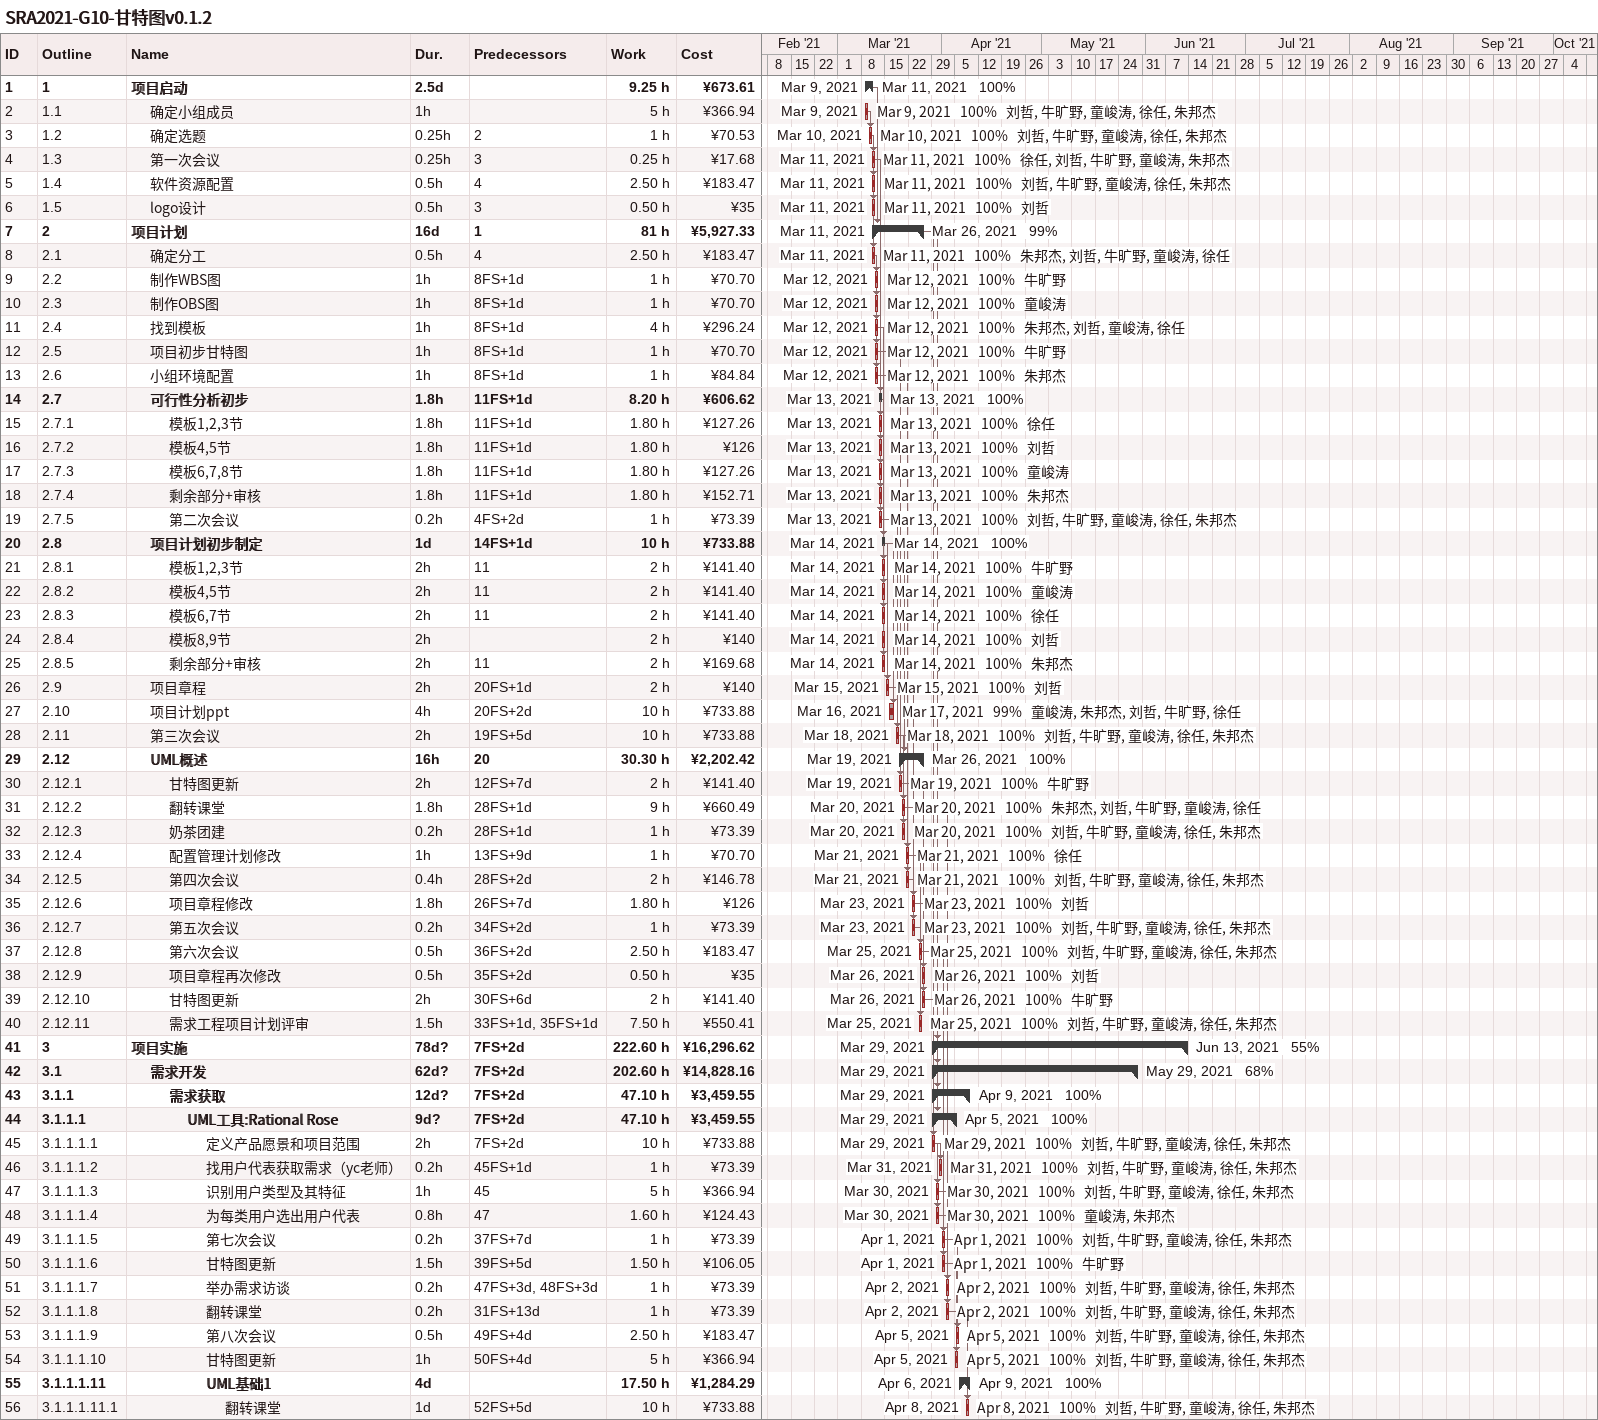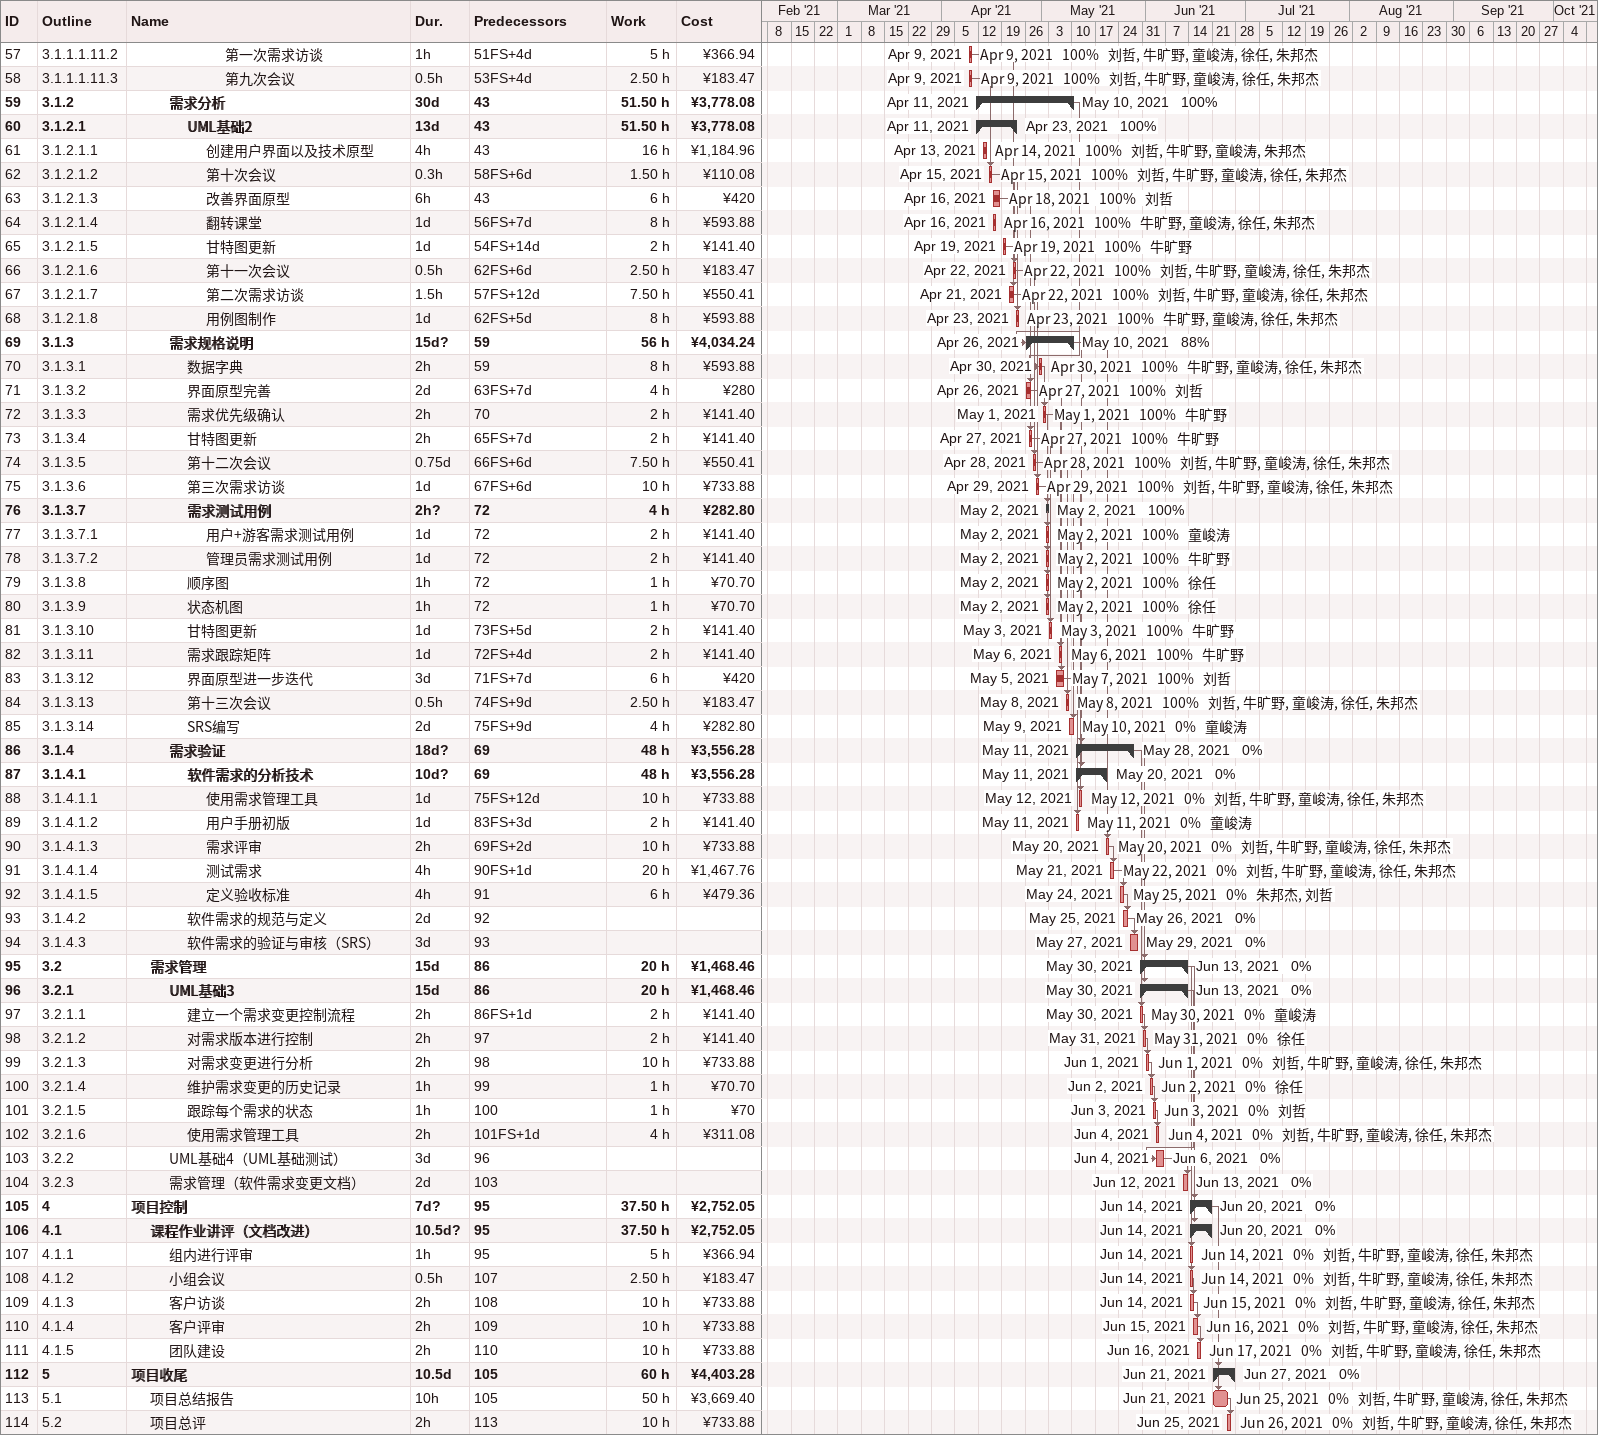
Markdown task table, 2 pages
SRA2021-G10-甘特图v0.1.2

| ID | WBS | Task | Duration | Start | Finish | Predecessors | Resources | % complete | Work (h) | Cost (¥) |
|---|---|---|---|---|---|---|---|---|---|---|
| 1 | 1 | **项目启动** | 2.5d | 2021-03-09 | 2021-03-11 |  |  | 100 | 9.25 | 673.61 |
| 2 | 1.1 | 确定小组成员 | 1h | 2021-03-09 | 2021-03-09 |  | 刘哲, 牛旷野, 童峻涛, 徐任, 朱邦杰 | 100 | 5 | 366.94 |
| 3 | 1.2 | 确定选题 | 0.25h | 2021-03-10 | 2021-03-10 | 2 | 刘哲, 牛旷野, 童峻涛, 徐任, 朱邦杰 | 100 | 1 | 70.53 |
| 4 | 1.3 | 第一次会议 | 0.25h | 2021-03-11 | 2021-03-11 | 3 | 徐任, 刘哲, 牛旷野, 童峻涛, 朱邦杰 | 100 | 0.25 | 17.68 |
| 5 | 1.4 | 软件资源配置 | 0.5h | 2021-03-11 | 2021-03-11 | 4 | 刘哲, 牛旷野, 童峻涛, 徐任, 朱邦杰 | 100 | 2.50 | 183.47 |
| 6 | 1.5 | logo设计 | 0.5h | 2021-03-11 | 2021-03-11 | 3 | 刘哲 | 100 | 0.50 | 35 |
| 7 | 2 | **项目计划** | 16d | 2021-03-11 | 2021-03-26 | 1 |  | 99 | 81 | 5927.33 |
| 8 | 2.1 | 确定分工 | 0.5h | 2021-03-11 | 2021-03-11 | 4 | 朱邦杰, 刘哲, 牛旷野, 童峻涛, 徐任 | 100 | 2.50 | 183.47 |
| 9 | 2.2 | 制作WBS图 | 1h | 2021-03-12 | 2021-03-12 | 8FS+1d | 牛旷野 | 100 | 1 | 70.70 |
| 10 | 2.3 | 制作OBS图 | 1h | 2021-03-12 | 2021-03-12 | 8FS+1d | 童峻涛 | 100 | 1 | 70.70 |
| 11 | 2.4 | 找到模板 | 1h | 2021-03-12 | 2021-03-12 | 8FS+1d | 朱邦杰, 刘哲, 童峻涛, 徐任 | 100 | 4 | 296.24 |
| 12 | 2.5 | 项目初步甘特图 | 1h | 2021-03-12 | 2021-03-12 | 8FS+1d | 牛旷野 | 100 | 1 | 70.70 |
| 13 | 2.6 | 小组环境配置 | 1h | 2021-03-12 | 2021-03-12 | 8FS+1d | 朱邦杰 | 100 | 1 | 84.84 |
| 14 | 2.7 | **可行性分析初步** | 1.8h | 2021-03-13 | 2021-03-13 | 11FS+1d |  | 100 | 8.20 | 606.62 |
| 15 | 2.7.1 | 模板1,2,3节 | 1.8h | 2021-03-13 | 2021-03-13 | 11FS+1d | 徐任 | 100 | 1.80 | 127.26 |
| 16 | 2.7.2 | 模板4,5节 | 1.8h | 2021-03-13 | 2021-03-13 | 11FS+1d | 刘哲 | 100 | 1.80 | 126 |
| 17 | 2.7.3 | 模板6,7,8节 | 1.8h | 2021-03-13 | 2021-03-13 | 11FS+1d | 童峻涛 | 100 | 1.80 | 127.26 |
| 18 | 2.7.4 | 剩余部分+审核 | 1.8h | 2021-03-13 | 2021-03-13 | 11FS+1d | 朱邦杰 | 100 | 1.80 | 152.71 |
| 19 | 2.7.5 | 第二次会议 | 0.2h | 2021-03-13 | 2021-03-13 | 4FS+2d | 刘哲, 牛旷野, 童峻涛, 徐任, 朱邦杰 | 100 | 1 | 73.39 |
| 20 | 2.8 | **项目计划初步制定** | 1d | 2021-03-14 | 2021-03-14 | 14FS+1d |  | 100 | 10 | 733.88 |
| 21 | 2.8.1 | 模板1,2,3节 | 2h | 2021-03-14 | 2021-03-14 | 11 | 牛旷野 | 100 | 2 | 141.40 |
| 22 | 2.8.2 | 模板4,5节 | 2h | 2021-03-14 | 2021-03-14 | 11 | 童峻涛 | 100 | 2 | 141.40 |
| 23 | 2.8.3 | 模板6,7节 | 2h | 2021-03-14 | 2021-03-14 | 11 | 徐任 | 100 | 2 | 141.40 |
| 24 | 2.8.4 | 模板8,9节 | 2h | 2021-03-14 | 2021-03-14 |  | 刘哲 | 100 | 2 | 140 |
| 25 | 2.8.5 | 剩余部分+审核 | 2h | 2021-03-14 | 2021-03-14 | 11 | 朱邦杰 | 100 | 2 | 169.68 |
| 26 | 2.9 | 项目章程 | 2h | 2021-03-15 | 2021-03-15 | 20FS+1d | 刘哲 | 100 | 2 | 140 |
| 27 | 2.10 | 项目计划ppt | 4h | 2021-03-16 | 2021-03-17 | 20FS+2d | 童峻涛, 朱邦杰, 刘哲, 牛旷野, 徐任 | 99 | 10 | 733.88 |
| 28 | 2.11 | 第三次会议 | 2h | 2021-03-18 | 2021-03-18 | 19FS+5d | 刘哲, 牛旷野, 童峻涛, 徐任, 朱邦杰 | 100 | 10 | 733.88 |
| 29 | 2.12 | **UML概述** | 16h | 2021-03-19 | 2021-03-26 | 20 |  | 100 | 30.30 | 2202.42 |
| 30 | 2.12.1 | 甘特图更新 | 2h | 2021-03-19 | 2021-03-19 | 12FS+7d | 牛旷野 | 100 | 2 | 141.40 |
| 31 | 2.12.2 | 翻转课堂 | 1.8h | 2021-03-20 | 2021-03-20 | 28FS+1d | 朱邦杰, 刘哲, 牛旷野, 童峻涛, 徐任 | 100 | 9 | 660.49 |
| 32 | 2.12.3 | 奶茶团建 | 0.2h | 2021-03-20 | 2021-03-20 | 28FS+1d | 刘哲, 牛旷野, 童峻涛, 徐任, 朱邦杰 | 100 | 1 | 73.39 |
| 33 | 2.12.4 | 配置管理计划修改 | 1h | 2021-03-21 | 2021-03-21 | 13FS+9d | 徐任 | 100 | 1 | 70.70 |
| 34 | 2.12.5 | 第四次会议 | 0.4h | 2021-03-21 | 2021-03-21 | 28FS+2d | 刘哲, 牛旷野, 童峻涛, 徐任, 朱邦杰 | 100 | 2 | 146.78 |
| 35 | 2.12.6 | 项目章程修改 | 1.8h | 2021-03-23 | 2021-03-23 | 26FS+7d | 刘哲 | 100 | 1.80 | 126 |
| 36 | 2.12.7 | 第五次会议 | 0.2h | 2021-03-23 | 2021-03-23 | 34FS+2d | 刘哲, 牛旷野, 童峻涛, 徐任, 朱邦杰 | 100 | 1 | 73.39 |
| 37 | 2.12.8 | 第六次会议 | 0.5h | 2021-03-25 | 2021-03-25 | 36FS+2d | 刘哲, 牛旷野, 童峻涛, 徐任, 朱邦杰 | 100 | 2.50 | 183.47 |
| 38 | 2.12.9 | 项目章程再次修改 | 0.5h | 2021-03-26 | 2021-03-26 | 35FS+2d | 刘哲 | 100 | 0.50 | 35 |
| 39 | 2.12.10 | 甘特图更新 | 2h | 2021-03-26 | 2021-03-26 | 30FS+6d | 牛旷野 | 100 | 2 | 141.40 |
| 40 | 2.12.11 | 需求工程项目计划评审 | 1.5h | 2021-03-25 | 2021-03-25 | 33FS+1d, 35FS+1d | 刘哲, 牛旷野, 童峻涛, 徐任, 朱邦杰 | 100 | 7.50 | 550.41 |
| 41 | 3 | **项目实施** | 78d? | 2021-03-29 | 2021-06-13 | 7FS+2d |  | 55 | 222.60 | 16296.62 |
| 42 | 3.1 | **需求开发** | 62d? | 2021-03-29 | 2021-05-29 | 7FS+2d |  | 68 | 202.60 | 14828.16 |
| 43 | 3.1.1 | **需求获取** | 12d? | 2021-03-29 | 2021-04-09 | 7FS+2d |  | 100 | 47.10 | 3459.55 |
| 44 | 3.1.1.1 | **UML工具:Rational Rose** | 9d? | 2021-03-29 | 2021-04-05 | 7FS+2d |  | 100 | 47.10 | 3459.55 |
| 45 | 3.1.1.1.1 | 定义产品愿景和项目范围 | 2h | 2021-03-29 | 2021-03-29 | 7FS+2d | 刘哲, 牛旷野, 童峻涛, 徐任, 朱邦杰 | 100 | 10 | 733.88 |
| 46 | 3.1.1.1.2 | 找用户代表获取需求（yc老师） | 0.2h | 2021-03-31 | 2021-03-31 | 45FS+1d | 刘哲, 牛旷野, 童峻涛, 徐任, 朱邦杰 | 100 | 1 | 73.39 |
| 47 | 3.1.1.1.3 | 识别用户类型及其特征 | 1h | 2021-03-30 | 2021-03-30 | 45 | 刘哲, 牛旷野, 童峻涛, 徐任, 朱邦杰 | 100 | 5 | 366.94 |
| 48 | 3.1.1.1.4 | 为每类用户选出用户代表 | 0.8h | 2021-03-30 | 2021-03-30 | 47 | 童峻涛, 朱邦杰 | 100 | 1.60 | 124.43 |
| 49 | 3.1.1.1.5 | 第七次会议 | 0.2h | 2021-04-01 | 2021-04-01 | 37FS+7d | 刘哲, 牛旷野, 童峻涛, 徐任, 朱邦杰 | 100 | 1 | 73.39 |
| 50 | 3.1.1.1.6 | 甘特图更新 | 1.5h | 2021-04-01 | 2021-04-01 | 39FS+5d | 牛旷野 | 100 | 1.50 | 106.05 |
| 51 | 3.1.1.1.7 | 举办需求访谈 | 0.2h | 2021-04-02 | 2021-04-02 | 47FS+3d, 48FS+3d | 刘哲, 牛旷野, 童峻涛, 徐任, 朱邦杰 | 100 | 1 | 73.39 |
| 52 | 3.1.1.1.8 | 翻转课堂 | 0.2h | 2021-04-02 | 2021-04-02 | 31FS+13d | 刘哲, 牛旷野, 童峻涛, 徐任, 朱邦杰 | 100 | 1 | 73.39 |
| 53 | 3.1.1.1.9 | 第八次会议 | 0.5h | 2021-04-05 | 2021-04-05 | 49FS+4d | 刘哲, 牛旷野, 童峻涛, 徐任, 朱邦杰 | 100 | 2.50 | 183.47 |
| 54 | 3.1.1.1.10 | 甘特图更新 | 1h | 2021-04-05 | 2021-04-05 | 50FS+4d | 刘哲, 牛旷野, 童峻涛, 徐任, 朱邦杰 | 100 | 5 | 366.94 |
| 55 | 3.1.1.1.11 | **UML基础1** | 4d | 2021-04-06 | 2021-04-09 |  |  | 100 | 17.50 | 1284.29 |
| 56 | 3.1.1.1.11.1 | 翻转课堂 | 1d | 2021-04-08 | 2021-04-08 | 52FS+5d | 刘哲, 牛旷野, 童峻涛, 徐任, 朱邦杰 | 100 | 10 | 733.88 |
| 57 | 3.1.1.1.11.2 | 第一次需求访谈 | 1h | 2021-04-09 | 2021-04-09 | 51FS+4d | 刘哲, 牛旷野, 童峻涛, 徐任, 朱邦杰 | 100 | 5 | 366.94 |
| 58 | 3.1.1.1.11.3 | 第九次会议 | 0.5h | 2021-04-09 | 2021-04-09 | 53FS+4d | 刘哲, 牛旷野, 童峻涛, 徐任, 朱邦杰 | 100 | 2.50 | 183.47 |
| 59 | 3.1.2 | **需求分析** | 30d | 2021-04-11 | 2021-05-10 | 43 |  | 100 | 51.50 | 3778.08 |
| 60 | 3.1.2.1 | **UML基础2** | 13d | 2021-04-11 | 2021-04-23 | 43 |  | 100 | 51.50 | 3778.08 |
| 61 | 3.1.2.1.1 | 创建用户界面以及技术原型 | 4h | 2021-04-13 | 2021-04-14 | 43 | 刘哲, 牛旷野, 童峻涛, 朱邦杰 | 100 | 16 | 1184.96 |
| 62 | 3.1.2.1.2 | 第十次会议 | 0.3h | 2021-04-15 | 2021-04-15 | 58FS+6d | 刘哲, 牛旷野, 童峻涛, 徐任, 朱邦杰 | 100 | 1.50 | 110.08 |
| 63 | 3.1.2.1.3 | 改善界面原型 | 6h | 2021-04-16 | 2021-04-18 | 43 | 刘哲 | 100 | 6 | 420 |
| 64 | 3.1.2.1.4 | 翻转课堂 | 1d | 2021-04-16 | 2021-04-16 | 56FS+7d | 牛旷野, 童峻涛, 徐任, 朱邦杰 | 100 | 8 | 593.88 |
| 65 | 3.1.2.1.5 | 甘特图更新 | 1d | 2021-04-19 | 2021-04-19 | 54FS+14d | 牛旷野 | 100 | 2 | 141.40 |
| 66 | 3.1.2.1.6 | 第十一次会议 | 0.5h | 2021-04-22 | 2021-04-22 | 62FS+6d | 刘哲, 牛旷野, 童峻涛, 徐任, 朱邦杰 | 100 | 2.50 | 183.47 |
| 67 | 3.1.2.1.7 | 第二次需求访谈 | 1.5h | 2021-04-21 | 2021-04-22 | 57FS+12d | 刘哲, 牛旷野, 童峻涛, 徐任, 朱邦杰 | 100 | 7.50 | 550.41 |
| 68 | 3.1.2.1.8 | 用例图制作 | 1d | 2021-04-23 | 2021-04-23 | 62FS+5d | 牛旷野, 童峻涛, 徐任, 朱邦杰 | 100 | 8 | 593.88 |
| 69 | 3.1.3 | **需求规格说明** | 15d? | 2021-04-26 | 2021-05-10 | 59 |  | 88 | 56 | 4034.24 |
| 70 | 3.1.3.1 | 数据字典 | 2h | 2021-04-30 | 2021-04-30 | 59 | 牛旷野, 童峻涛, 徐任, 朱邦杰 | 100 | 8 | 593.88 |
| 71 | 3.1.3.2 | 界面原型完善 | 2d | 2021-04-26 | 2021-04-27 | 63FS+7d | 刘哲 | 100 | 4 | 280 |
| 72 | 3.1.3.3 | 需求优先级确认 | 2h | 2021-05-01 | 2021-05-01 | 70 | 牛旷野 | 100 | 2 | 141.40 |
| 73 | 3.1.3.4 | 甘特图更新 | 2h | 2021-04-27 | 2021-04-27 | 65FS+7d | 牛旷野 | 100 | 2 | 141.40 |
| 74 | 3.1.3.5 | 第十二次会议 | 0.75d | 2021-04-28 | 2021-04-28 | 66FS+6d | 刘哲, 牛旷野, 童峻涛, 徐任, 朱邦杰 | 100 | 7.50 | 550.41 |
| 75 | 3.1.3.6 | 第三次需求访谈 | 1d | 2021-04-29 | 2021-04-29 | 67FS+6d | 刘哲, 牛旷野, 童峻涛, 徐任, 朱邦杰 | 100 | 10 | 733.88 |
| 76 | 3.1.3.7 | **需求测试用例** | 2h? | 2021-05-02 | 2021-05-02 | 72 |  | 100 | 4 | 282.80 |
| 77 | 3.1.3.7.1 | 用户+游客需求测试用例 | 1d | 2021-05-02 | 2021-05-02 | 72 | 童峻涛 | 100 | 2 | 141.40 |
| 78 | 3.1.3.7.2 | 管理员需求测试用例 | 1d | 2021-05-02 | 2021-05-02 | 72 | 牛旷野 | 100 | 2 | 141.40 |
| 79 | 3.1.3.8 | 顺序图 | 1h | 2021-05-02 | 2021-05-02 | 72 | 徐任 | 100 | 1 | 70.70 |
| 80 | 3.1.3.9 | 状态机图 | 1h | 2021-05-02 | 2021-05-02 | 72 | 徐任 | 100 | 1 | 70.70 |
| 81 | 3.1.3.10 | 甘特图更新 | 1d | 2021-05-03 | 2021-05-03 | 73FS+5d | 牛旷野 | 100 | 2 | 141.40 |
| 82 | 3.1.3.11 | 需求跟踪矩阵 | 1d | 2021-05-06 | 2021-05-06 | 72FS+4d | 牛旷野 | 100 | 2 | 141.40 |
| 83 | 3.1.3.12 | 界面原型进一步迭代 | 3d | 2021-05-05 | 2021-05-07 | 71FS+7d | 刘哲 | 100 | 6 | 420 |
| 84 | 3.1.3.13 | 第十三次会议 | 0.5h | 2021-05-08 | 2021-05-08 | 74FS+9d | 刘哲, 牛旷野, 童峻涛, 徐任, 朱邦杰 | 100 | 2.50 | 183.47 |
| 85 | 3.1.3.14 | SRS编写 | 2d | 2021-05-09 | 2021-05-10 | 75FS+9d | 童峻涛 | 0 | 4 | 282.80 |
| 86 | 3.1.4 | **需求验证** | 18d? | 2021-05-11 | 2021-05-28 | 69 |  | 0 | 48 | 3556.28 |
| 87 | 3.1.4.1 | **软件需求的分析技术** | 10d? | 2021-05-11 | 2021-05-20 | 69 |  | 0 | 48 | 3556.28 |
| 88 | 3.1.4.1.1 | 使用需求管理工具 | 1d | 2021-05-12 | 2021-05-12 | 75FS+12d | 刘哲, 牛旷野, 童峻涛, 徐任, 朱邦杰 | 0 | 10 | 733.88 |
| 89 | 3.1.4.1.2 | 用户手册初版 | 1d | 2021-05-11 | 2021-05-11 | 83FS+3d | 童峻涛 | 0 | 2 | 141.40 |
| 90 | 3.1.4.1.3 | 需求评审 | 2h | 2021-05-20 | 2021-05-20 | 69FS+2d | 刘哲, 牛旷野, 童峻涛, 徐任, 朱邦杰 | 0 | 10 | 733.88 |
| 91 | 3.1.4.1.4 | 测试需求 | 4h | 2021-05-21 | 2021-05-22 | 90FS+1d | 刘哲, 牛旷野, 童峻涛, 徐任, 朱邦杰 | 0 | 20 | 1467.76 |
| 92 | 3.1.4.1.5 | 定义验收标准 | 4h | 2021-05-24 | 2021-05-25 | 91 | 朱邦杰, 刘哲 | 0 | 6 | 479.36 |
| 93 | 3.1.4.2 | 软件需求的规范与定义 | 2d | 2021-05-25 | 2021-05-26 | 92 |  | 0 |  |  |
| 94 | 3.1.4.3 | 软件需求的验证与审核（SRS） | 3d | 2021-05-27 | 2021-05-29 | 93 |  | 0 |  |  |
| 95 | 3.2 | **需求管理** | 15d | 2021-05-30 | 2021-06-13 | 86 |  | 0 | 20 | 1468.46 |
| 96 | 3.2.1 | **UML基础3** | 15d | 2021-05-30 | 2021-06-13 | 86 |  | 0 | 20 | 1468.46 |
| 97 | 3.2.1.1 | 建立一个需求变更控制流程 | 2h | 2021-05-30 | 2021-05-30 | 86FS+1d | 童峻涛 | 0 | 2 | 141.40 |
| 98 | 3.2.1.2 | 对需求版本进行控制 | 2h | 2021-05-31 | 2021-05-31 | 97 | 徐任 | 0 | 2 | 141.40 |
| 99 | 3.2.1.3 | 对需求变更进行分析 | 2h | 2021-06-01 | 2021-06-01 | 98 | 刘哲, 牛旷野, 童峻涛, 徐任, 朱邦杰 | 0 | 10 | 733.88 |
| 100 | 3.2.1.4 | 维护需求变更的历史记录 | 1h | 2021-06-02 | 2021-06-02 | 99 | 徐任 | 0 | 1 | 70.70 |
| 101 | 3.2.1.5 | 跟踪每个需求的状态 | 1h | 2021-06-03 | 2021-06-03 | 100 | 刘哲 | 0 | 1 | 70 |
| 102 | 3.2.1.6 | 使用需求管理工具 | 2h | 2021-06-04 | 2021-06-04 | 101FS+1d | 刘哲, 牛旷野, 童峻涛, 徐任, 朱邦杰 | 0 | 4 | 311.08 |
| 103 | 3.2.2 | UML基础4（UML基础测试） | 3d | 2021-06-04 | 2021-06-06 | 96 |  | 0 |  |  |
| 104 | 3.2.3 | 需求管理（软件需求变更文档） | 2d | 2021-06-12 | 2021-06-13 | 103 |  | 0 |  |  |
| 105 | 4 | **项目控制** | 7d? | 2021-06-14 | 2021-06-20 | 95 |  | 0 | 37.50 | 2752.05 |
| 106 | 4.1 | **课程作业讲评（文档改进）** | 10.5d? | 2021-06-14 | 2021-06-20 | 95 |  | 0 | 37.50 | 2752.05 |
| 107 | 4.1.1 | 组内进行评审 | 1h | 2021-06-14 | 2021-06-14 | 95 | 刘哲, 牛旷野, 童峻涛, 徐任, 朱邦杰 | 0 | 5 | 366.94 |
| 108 | 4.1.2 | 小组会议 | 0.5h | 2021-06-14 | 2021-06-14 | 107 | 刘哲, 牛旷野, 童峻涛, 徐任, 朱邦杰 | 0 | 2.50 | 183.47 |
| 109 | 4.1.3 | 客户访谈 | 2h | 2021-06-14 | 2021-06-15 | 108 | 刘哲, 牛旷野, 童峻涛, 徐任, 朱邦杰 | 0 | 10 | 733.88 |
| 110 | 4.1.4 | 客户评审 | 2h | 2021-06-15 | 2021-06-16 | 109 | 刘哲, 牛旷野, 童峻涛, 徐任, 朱邦杰 | 0 | 10 | 733.88 |
| 111 | 4.1.5 | 团队建设 | 2h | 2021-06-16 | 2021-06-17 | 110 | 刘哲, 牛旷野, 童峻涛, 徐任, 朱邦杰 | 0 | 10 | 733.88 |
| 112 | 5 | **项目收尾** | 10.5d | 2021-06-21 | 2021-06-27 | 105 |  | 0 | 60 | 4403.28 |
| 113 | 5.1 | 项目总结报告 | 10h | 2021-06-21 | 2021-06-25 | 105 | 刘哲, 牛旷野, 童峻涛, 徐任, 朱邦杰 | 0 | 50 | 3669.40 |
| 114 | 5.2 | 项目总评 | 2h | 2021-06-25 | 2021-06-26 | 113 | 刘哲, 牛旷野, 童峻涛, 徐任, 朱邦杰 | 0 | 10 | 733.88 |
